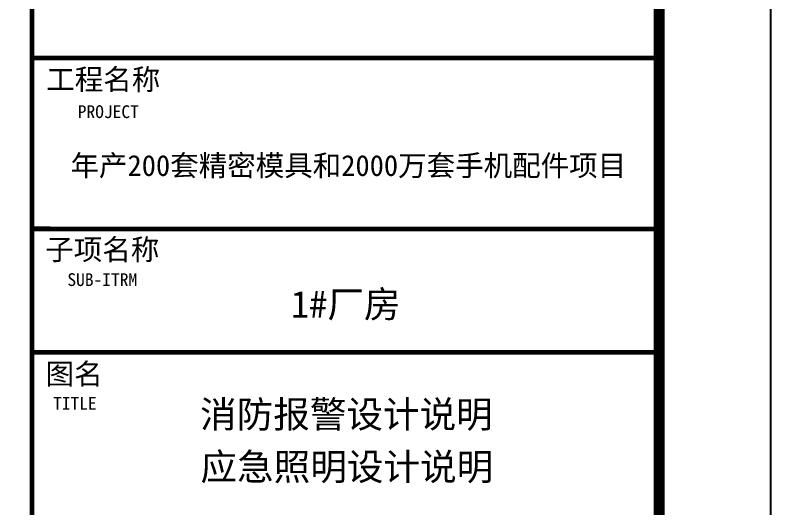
# Model space of a CAD drawing. Extents: x 4929870 to 5205508, y 4505833 to 4862647.
# Drawn here: x 5064947 to 5078470, y 4630743 to 4639588 of the extents above; entities that cross this region are included whole.
import ezdxf
from ezdxf.enums import TextEntityAlignment as Align

# ---------------------------------------------------------------- set-up
doc = ezdxf.new("R2010")
doc.units = 0
doc.header["$LTSCALE"] = 1000
doc.header["$MEASUREMENT"] = 0
for name, color, linetype in [('46', 7, 'CONTINUOUS'), ('PUB_TEXT', 7, 'CONTINUOUS'), ('PUB_TITLE', 4, 'CONTINUOUS')]:
    doc.layers.add(name, color=color, linetype=linetype)
doc.styles.add('TQ', font='')
doc.styles.get('TQ').set_extended_font_data('SimSun')

msp = doc.modelspace()

# ---------------------------------------------------------------- linework, layer by layer
at = {"layer": 'PUB_TITLE'}
msp.add_lwpolyline([(4929870.1, 4597044.5), (5078470.1, 4597044.5), (5078470.1, 4681044.5), (4929870.1, 4681044.5)], close=True, dxfattribs=at)
at = {"layer": 'PUB_TITLE', "const_width": 200}
msp.add_lwpolyline([(4934870.1, 4599044.5), (5076470.1, 4599044.5), (5076470.1, 4679044.5), (4934870.1, 4679044.5)], close=True, dxfattribs=at)
at = {"layer": 'PUB_TITLE', "lineweight": 40, "const_width": 85}
for points in [[(5065250, 4679044.5), (5065245, 4599045)], [(5065250, 4679044.5), (5065245, 4599045)], [(5065247.5, 4638818.7), (5076467.5, 4638818)], [(5065247.3, 4635758.7), (5076467.3, 4635758)], [(5065247.2, 4633548.7), (5076467.1, 4633548)]]:
    msp.add_lwpolyline(points, dxfattribs=at)

# ---------------------------------------------------------------- texts
at = {"layer": '46', "linetype": 'Continuous', "style": 'TQ'}
msp.add_text('1#厂房', height=480, rotation=359.99644, dxfattribs=at).set_placement((5070862.4, 4634169.1, 0), align=Align.CENTER)
for s, p in [('消防报警设计说明', (5068256, 4632197.7)), ('应急照明设计说明', (5068264.2, 4631257.7))]:
    msp.add_text(s, height=480, rotation=359.99644, dxfattribs=at).set_placement(p)
at = {"layer": 'PUB_TEXT', "style": 'TQ'}
msp.add_text('年产200套精密模具和2000万套手机配件项目', height=373.998, rotation=359.99644, dxfattribs=at).set_placement((5070909.6, 4636706.3, 0), align=Align.CENTER)
at = {"layer": 'PUB_TEXT', "attachment_point": 1, "rotation": 359.99644, "style": 'TQ'}
for s, insert, char_height, width in [('工程名称', (5065503.4, 4638622.4), 374, 2223.587), ('PROJECT', (5066067.4, 4637972.5), 229.5, 4799.073), ('子项名称', (5065487, 4635576.3), 374, 2223.587), ('SUB-ITRM', (5065882.1, 4634964.5), 229.5, 4799.073), ('图名', (5065492.9, 4633346.9), 374, 2223.587), ('TITLE', (5065626.3, 4632747.9), 229.5, 4799.073)]:
    msp.add_mtext(s, dxfattribs=dict(at, insert=insert, char_height=char_height, width=width))

doc.saveas('drawing.dxf')
